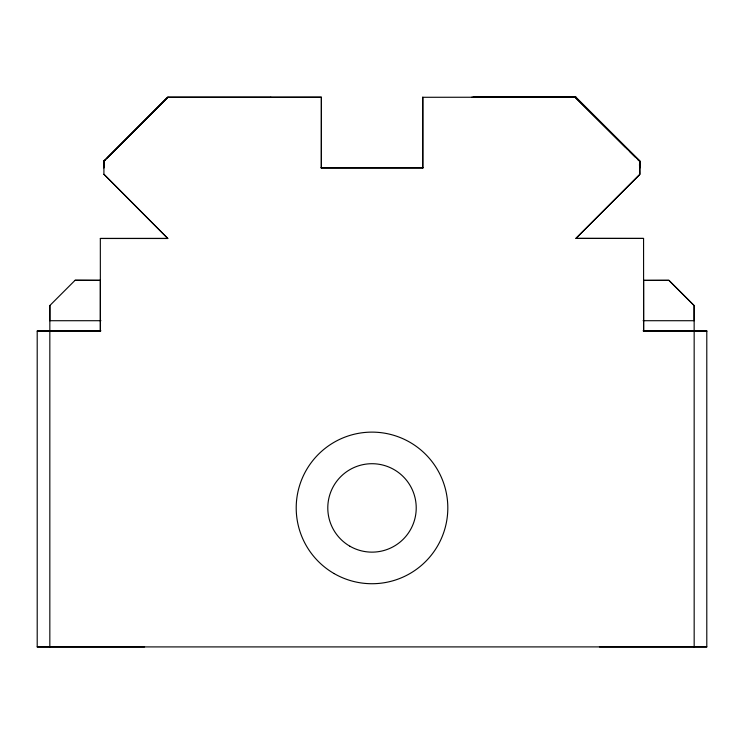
<?xml version="1.0" encoding="UTF-8"?>
<svg xmlns="http://www.w3.org/2000/svg" width="744" height="744" viewBox="0 0 744 744"><rect width="100%" height="100%" fill="white"/><g stroke="black" fill="none" stroke-linecap="round" stroke-linejoin="round"><path stroke-width="1.12" d="M100.375 280.395L75.107 280.265L49.839 305.533L49.829 320.72L100.924 320.711M100.328 238.471L167.828 238.508L103.946 174.301L167.828 238.424L100.328 238.471L100.366 331.061L37.2 331.061L37.209 646.917L706.8 646.899L706.791 331.061L694.161 331.061L694.171 646.899M100.366 331.061L100.375 280.265L75.107 280.274M103.918 167.605L103.946 160.909L103.9 174.468M270.807 97.269L321.352 97.176L321.343 168.06L321.408 97.25L167.837 97.176L103.918 161.15L103.9 167.772L103.918 161.002L167.837 97.176L107.266 157.933M643.076 330.801L694.152 330.801L694.152 305.589L668.884 280.321L643.616 280.321L643.625 331.061L706.8 331.061L694.161 331.061M643.625 331.061L643.569 238.443L575.893 238.396L639.868 174.301L639.561 161.057L575.242 97.259L626.941 148.819M643.569 238.433L575.94 238.415L639.812 174.459L639.821 161.076L575.893 97.148L473.072 97.129M103.993 161.215L105.629 159.569M639.859 167.809L639.821 161.095L639.821 167.772L639.794 161.123L575.586 97.297L625.583 147.293M422.778 167.986L422.778 97.278L422.778 167.986L321.352 168.032M639.794 161.123L627.22 148.93M639.561 161.057L637.608 159.458M643.597 280.423L668.884 280.339L694.152 305.589L694.143 320.72L643.076 320.711M503.111 97.129L575.893 97.148L471.584 97.278M422.741 97.287L575.893 97.148M321.008 167.772L423.159 167.772M100.924 330.801L49.839 330.801L49.839 305.533M37.209 331.071L49.829 331.061L49.839 646.899M37.2 646.908L144.596 646.908M599.413 646.899L706.8 646.899M270.825 97.176L167.912 97.25M629.405 151.274L635.144 157.003M639.459 164.526L639.673 167.958M103.918 161.03L103.928 167.744M334.103 573.568A75.804 75.804 0 0 0 447.814 507.92A75.804 75.804 0 0 0 334.103 442.28A75.804 75.804 0 0 0 334.103 573.568M349.894 546.217A44.221 44.221 0 0 0 416.222 507.92A44.221 44.221 0 0 0 349.894 469.631A44.221 44.221 0 0 0 349.894 546.217"/></g></svg>
